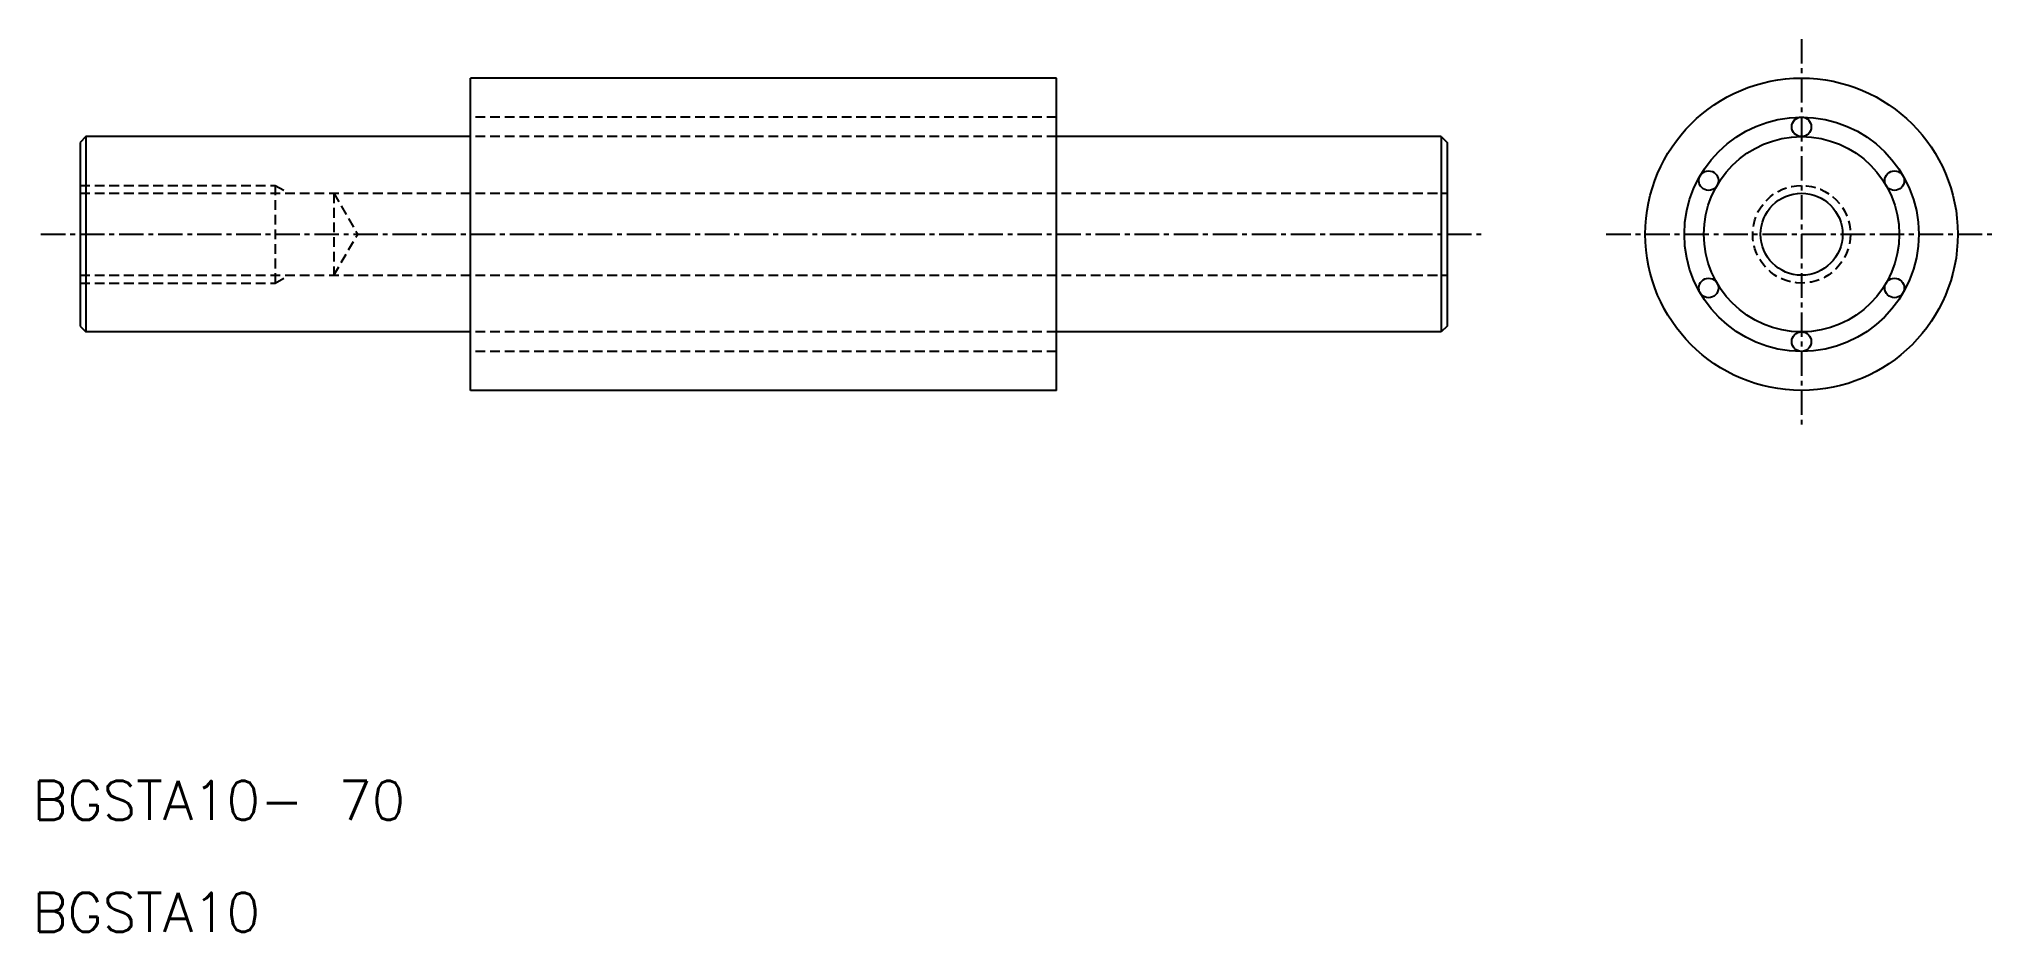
# Model space of a CAD drawing. Extents: x 348 to 448, y 641 to 687.
import ezdxf

# ---------------------------------------------------------------- set-up
doc = ezdxf.new("R2010")
doc.units = 0
doc.linetypes.add('CENTER', pattern=[2, 1.25, -0.25, 0.25, -0.25])
doc.linetypes.add('DASHED', pattern=[0.75, 0.5, -0.25])
doc.layers.get('0').update_dxf_attribs({"linetype": 'CONTINUOUS'})
doc.layers.add('CENTER', color=1, linetype='CENTER')
doc.styles.get("Standard").update_dxf_attribs({"font": 'txt.shx', "bigfont": 'bigfont.shx'})

msp = doc.modelspace()

# ---------------------------------------------------------------- linework, layer by layer
at = {"color": 7, "linetype": 'CONTINUOUS'}
for p, q in [((369.76, 669.15), (369.76, 685.15)), ((399.76, 685.15), (369.76, 685.15)), ((399.76, 669.15), (399.76, 685.15)), ((350.06, 682.15), (349.76, 681.85)), ((349.76, 681.85), (349.76, 672.45)), ((369.76, 682.15), (350.06, 682.15)), ((350.06, 682.15), (350.06, 672.15)), ((419.46, 682.15), (399.76, 682.15)), ((419.46, 682.15), (419.76, 681.85)), ((419.46, 682.15), (419.46, 672.15)), ((419.76, 681.85), (419.76, 672.45)), ((349.76, 672.45), (350.06, 672.15)), ((369.76, 672.15), (350.06, 672.15)), ((419.46, 672.15), (399.76, 672.15)), ((419.76, 672.45), (419.46, 672.15)), ((399.76, 669.15), (369.76, 669.15))]:
    msp.add_line(p, q, dxfattribs=at)
at = {"color": 3, "linetype": 'DASHED'}
for p, q in [((399.76, 683.15), (369.76, 683.15)), ((399.76, 682.15), (369.76, 682.15)), ((349.76, 679.65), (359.76, 679.65)), ((359.76, 679.65), (360.37, 679.3)), ((359.76, 679.65), (359.76, 674.65)), ((349.76, 679.25), (419.76, 679.25)), ((362.76, 679.25), (363.98, 677.15)), ((362.76, 679.25), (362.76, 675.05)), ((362.76, 675.05), (363.98, 677.15)), ((349.76, 675.05), (419.76, 675.05)), ((349.76, 674.65), (359.76, 674.65)), ((359.76, 674.65), (360.37, 675)), ((399.76, 672.15), (369.76, 672.15)), ((399.76, 671.15), (369.76, 671.15))]:
    msp.add_line(p, q, dxfattribs=at)
at = {"color": 7, "linetype": 'CONTINUOUS'}
for centre, radius in [((437.91, 677.15), 8), ((437.91, 677.15), 6), ((437.91, 682.65), 0.5), ((437.91, 677.15), 5), ((433.15, 679.9), 0.5), ((442.67, 679.9), 0.5), ((437.91, 677.15), 2.1), ((433.15, 674.4), 0.5), ((442.67, 674.4), 0.5), ((437.91, 671.65), 0.5)]:
    msp.add_circle(centre, radius, dxfattribs=at)
at = {"color": 3, "linetype": 'DASHED'}
msp.add_circle((437.91, 677.15), 2.5, dxfattribs=at)
at = {"layer": 'CENTER', "color": 1, "linetype": 'CENTER'}
for p, q in [((437.91, 687.15), (437.91, 667.15)), ((347.76, 677.15), (421.76, 677.15)), ((427.91, 677.15), (447.91, 677.15))]:
    msp.add_line(p, q, dxfattribs=at)

# ---------------------------------------------------------------- texts
at = {"color": 7, "linetype": 'CONTINUOUS'}
for s, p in [('BGSTA10- 70', (347.32, 647.15)), ('BGSTA10', (347.32, 641.42))]:
    msp.add_text(s, height=2, dxfattribs=at).set_placement(p)

doc.saveas('drawing.dxf')
